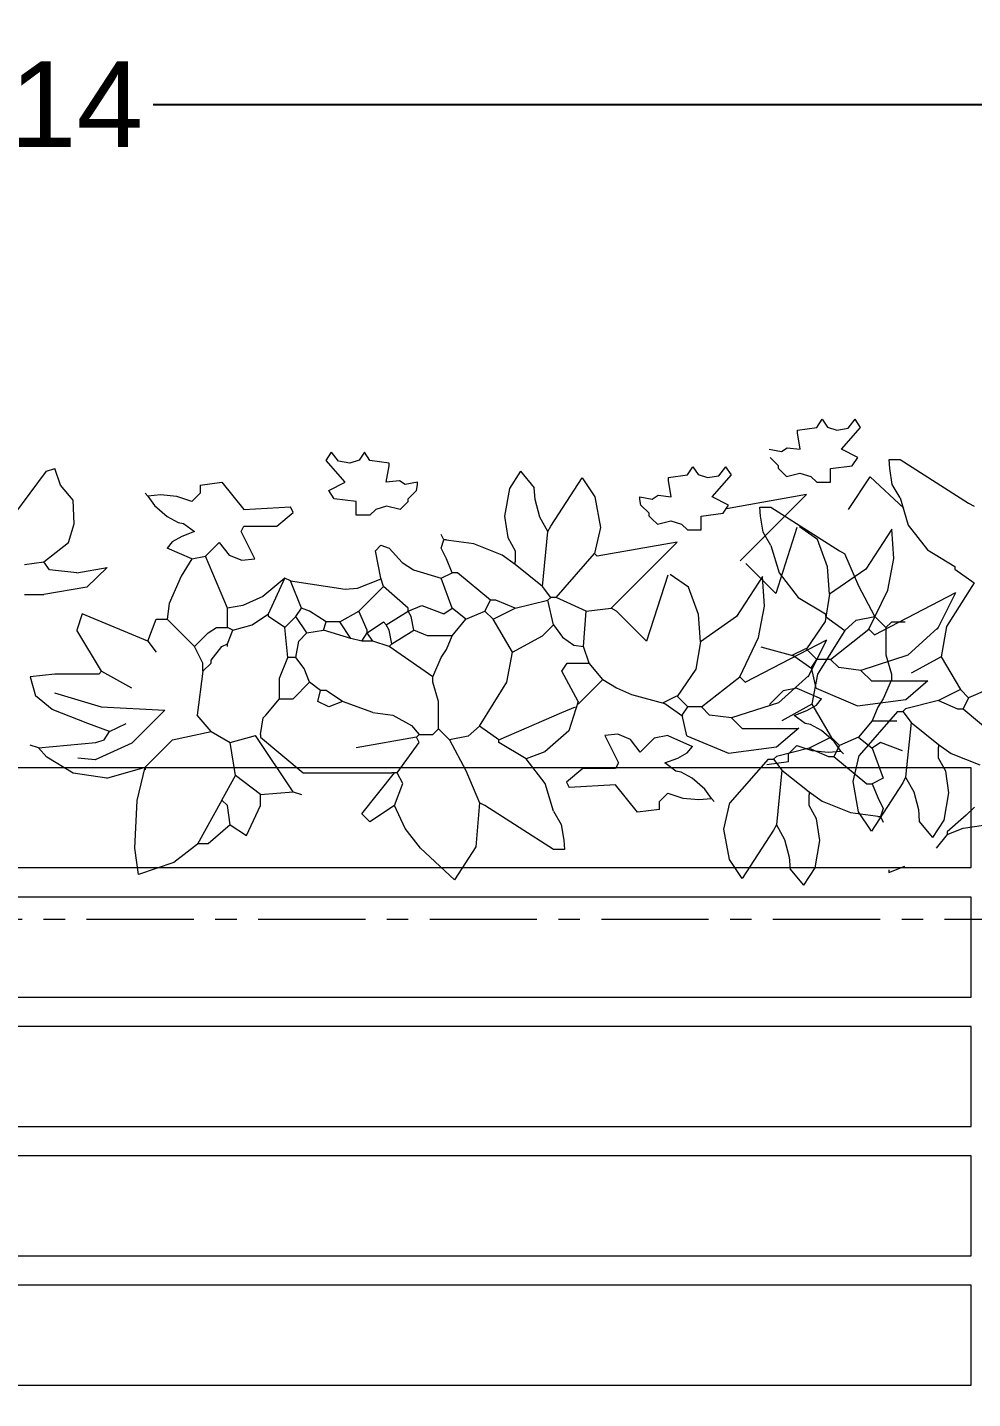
# Model space of a CAD drawing. Header units: centimetres. Extents: x 5667 to 17750, y 274 to 6203.
# Drawn here: x 8249.5 to 8359.7, y 1397.8 to 1557.6 of the extents above; entities that cross this region are included whole.
import ezdxf

# ---------------------------------------------------------------- set-up
doc = ezdxf.new("R2010")
doc.units = ezdxf.units.CM
doc.header["$MEASUREMENT"] = 0
doc.linetypes.add('CENTERX2', pattern=[4, 2.5, -0.5, 0.5, -0.5])
doc.layers.get('0').update_dxf_attribs({"lineweight": 18})
for name, color, linetype, lineweight in [('A-FURN', 8, 'Continuous', 9), ('G-ANNO-DIM', 3, 'Continuous', 9), ('G-HEDGE', 104, 'Continuous', 9)]:
    doc.layers.add(name, color=color, linetype=linetype, lineweight=lineweight)
doc.styles.add('ARIAL', font='arial.ttf')
doc.dimstyles.new('TICK_36', dxfattribs={"dimtxt": 10, "dimasz": 3.6, "dimexe": 1.8, "dimexo": 1.2, "dimgap": 1.8, "dimtad": 0, "dimdec": 0, "dimzin": 0, "dimdsep": 46, "dimtxsty": 'ARIAL', "dimblk": 'OBLIQUE', "dimcen": 1.8, "dimdle": 1.8, "dimclrd": 256, "dimclrt": 256, "dimadec": 0, "dimazin": 0, "dimtfac": 1, "dimtdec": 0, "dimtmove": 1, "dimatfit": 3, "dimldrblk": 'OPEN90', "dimfxl": 1, "dimtolj": 1, "dimtzin": 0, "dimarcsym": 0})

# ---------------------------------------------------------------- blocks, each defined once
blk = doc.blocks.new('division')
at = {"linetype": 'CENTERX2', "ltscale": 5}
blk.add_line((0, 1474.86), (0, 19.33), dxfattribs=at)
at = {"linetype": 'CENTERX2', "ltscale": 5, "style": 'ARIAL'}
for p in [(-7.42, 1487.59), (-7.06, -6.48)]:
    blk.add_attdef('A', p, '', height=16, dxfattribs=at)
blk = doc.blocks.new('_Oblique')
at = {"color": 0, "linetype": 'ByBlock', "lineweight": -2}
blk.add_line((-0.5, -0.5), (0.5, 0.5), dxfattribs=at)
blk = doc.blocks.new('*D21')
at = {"layer": 'Defpoints', "color": 0, "ltscale": 5, "transparency": 16777216}
for p in [(8408.54, 1633.45), (7493.38, 1460.73), (8408.54, 1203.35)]:
    blk.add_point(p, dxfattribs=at)
at = {"layer": 'G-ANNO-DIM', "color": 0, "lineweight": -2, "ltscale": 5, "transparency": 16777216}
for p, q in [((7493.38, 1461.93), (7493.38, 1635.25)), ((8408.54, 1204.55), (8408.54, 1635.25))]:
    blk.add_line(p, q, dxfattribs=at)
at = {"layer": 'G-ANNO-DIM', "lineweight": -2, "ltscale": 5, "transparency": 16777216}
for p, q in [((7491.58, 1633.45), (7938.08, 1633.45)), ((8410.34, 1633.45), (7963.85, 1633.45))]:
    blk.add_line(p, q, dxfattribs=at)
at = {"layer": 'G-ANNO-DIM', "lineweight": -2, "ltscale": 5, "transparency": 16777216, "xscale": 3.6, "yscale": 3.6, "zscale": 3.6, "rotation": 180}
blk.add_blockref('_Oblique', (7493.38, 1633.45), dxfattribs=at)
at = {"layer": 'G-ANNO-DIM', "lineweight": -2, "ltscale": 5, "transparency": 16777216, "xscale": 3.6, "yscale": 3.6, "zscale": 3.6}
blk.add_blockref('_Oblique', (8408.54, 1633.45), dxfattribs=at)
at = {"layer": 'G-ANNO-DIM', "ltscale": 5, "transparency": 16777216, "insert": (7950.96, 1633.45), "char_height": 10, "attachment_point": 5, "style": 'ARIAL'}
blk.add_mtext('\\A1;915', dxfattribs=at)
blk = doc.blocks.new('_Open90')
at = {"color": 0, "linetype": 'ByBlock', "lineweight": -2}
for p, q in [((-0.5, 0.5), (0, 0)), ((0, 0), (-1, 0)), ((0, 0), (-0.5, -0.5))]:
    blk.add_line(p, q, dxfattribs=at)
blk = doc.blocks.new('*D118')
at = {"layer": 'Defpoints', "color": 0, "transparency": 16777216}
for p in [(8408.54, 1548.59), (8094.14, 1203.35), (8408.54, 1203.35)]:
    blk.add_point(p, dxfattribs=at)
at = {"layer": 'G-ANNO-DIM', "color": 0, "lineweight": -2, "transparency": 16777216}
for p, q in [((8094.14, 1204.55), (8094.14, 1550.39)), ((8408.54, 1204.55), (8408.54, 1550.39))]:
    blk.add_line(p, q, dxfattribs=at)
at = {"layer": 'G-ANNO-DIM', "lineweight": -2, "transparency": 16777216}
for p, q in [((8092.34, 1548.59), (8238.52, 1548.59)), ((8410.34, 1548.59), (8264.16, 1548.59))]:
    blk.add_line(p, q, dxfattribs=at)
at = {"layer": 'G-ANNO-DIM', "lineweight": -2, "transparency": 16777216, "xscale": 3.6, "yscale": 3.6, "zscale": 3.6, "rotation": 180}
blk.add_blockref('_Oblique', (8094.14, 1548.59), dxfattribs=at)
at = {"layer": 'G-ANNO-DIM', "lineweight": -2, "transparency": 16777216, "xscale": 3.6, "yscale": 3.6, "zscale": 3.6}
blk.add_blockref('_Oblique', (8408.54, 1548.59), dxfattribs=at)
at = {"layer": 'G-ANNO-DIM', "transparency": 16777216, "insert": (8251.34, 1548.59), "char_height": 10, "attachment_point": 5, "style": 'ARIAL'}
blk.add_mtext('\\A1;314', dxfattribs=at)

msp = doc.modelspace()

# ---------------------------------------------------------------- linework, layer by layer
at = {"layer": 'A-FURN'}
for p, q in [((8359.48, 1471.32), (8094.57, 1471.32)), ((8359.48, 1459.67), (8359.48, 1471.32)), ((8094.57, 1459.67), (8359.48, 1459.67)), ((8359.48, 1456.24), (8094.57, 1456.24)), ((8359.48, 1444.59), (8359.48, 1456.24)), ((8094.57, 1444.59), (8359.48, 1444.59)), ((8359.48, 1441.16), (8094.57, 1441.16)), ((8359.48, 1429.51), (8359.48, 1441.16)), ((8094.57, 1429.51), (8359.48, 1429.51)), ((8359.48, 1426.09), (8094.57, 1426.09)), ((8359.48, 1414.43), (8359.48, 1426.09)), ((8094.57, 1414.43), (8359.48, 1414.43)), ((8359.48, 1411.01), (8094.57, 1411.01)), ((8359.48, 1399.36), (8359.48, 1411.01)), ((8094.57, 1399.36), (8359.48, 1399.36))]:
    msp.add_line(p, q, dxfattribs=at)
at = {"layer": 'G-HEDGE'}
for p, q in [((8339.26, 1510.67), (8341.49, 1510.99)), ((8339.26, 1510.35), (8339.26, 1510.67)), ((8341.49, 1510.99), (8342.13, 1511.95)), ((8342.13, 1511.95), (8342.75, 1511.02)), ((8342.75, 1511.02), (8343.84, 1510.68)), ((8343.84, 1510.68), (8345.15, 1510.91)), ((8344.36, 1508.44), (8346.6, 1510.99)), ((8345.15, 1510.91), (8345.96, 1511.95)), ((8346.6, 1510.99), (8345.96, 1511.95)), ((8339.57, 1508.44), (8339.26, 1510.35)), ((8284.31, 1507.14), (8284.95, 1508.1)), ((8285.76, 1507.06), (8284.95, 1508.1)), ((8288.78, 1508.1), (8288.16, 1507.17)), ((8289.42, 1507.14), (8288.78, 1508.1)), ((8335.93, 1508.46), (8337.37, 1508.18)), ((8337.02, 1506.52), (8336.06, 1507.48)), ((8337.37, 1508.18), (8338.06, 1508.62)), ((8338.06, 1508.62), (8339.57, 1508.44)), ((8346.28, 1507.48), (8344.36, 1508.44)), ((8345.64, 1506.52), (8346.28, 1507.48)), ((8349.93, 1507.25), (8351.21, 1507.25)), ((8350, 1506.18), (8349.93, 1507.25)), ((8351.21, 1507.25), (8359.19, 1502.14)), ((8247.91, 1500.76), (8251.74, 1505.87)), ((8251.74, 1505.87), (8252.7, 1506.19)), ((8253.34, 1504.27), (8252.7, 1506.19)), ((8286.54, 1504.59), (8284.31, 1507.14)), ((8287.07, 1506.83), (8285.76, 1507.06)), ((8288.16, 1507.17), (8287.07, 1506.83)), ((8291.65, 1506.83), (8289.42, 1507.14)), ((8291.33, 1504.59), (8291.65, 1506.51)), ((8291.65, 1506.51), (8291.65, 1506.83)), ((8306.98, 1505.87), (8305.67, 1503.86)), ((8306.98, 1505.87), (8308.58, 1503.95)), ((8326.43, 1505.45), (8327.07, 1506.41)), ((8327.07, 1506.41), (8327.69, 1505.48)), ((8330.09, 1505.36), (8330.9, 1506.41)), ((8331.54, 1505.45), (8330.9, 1506.41)), ((8337.02, 1506.2), (8337.02, 1506.52)), ((8337.34, 1505.89), (8337.02, 1506.2)), ((8337.34, 1505.89), (8337.98, 1505.25)), ((8337.98, 1505.25), (8339.53, 1505.65)), ((8339.53, 1505.65), (8340.79, 1505.25)), ((8343.09, 1506.2), (8345.64, 1506.52)), ((8343.09, 1504.61), (8343.09, 1506.2)), ((8350.3, 1504.34), (8350, 1506.18)), ((8254.83, 1502.5), (8253.34, 1504.27)), ((8269.62, 1504.27), (8272.18, 1504.59)), ((8269.62, 1504.27), (8269.62, 1503.31)), ((8272.18, 1504.59), (8274.73, 1501.4)), ((8284.63, 1503.63), (8286.54, 1504.59)), ((8292.85, 1504.77), (8291.33, 1504.59)), ((8293.54, 1504.33), (8292.85, 1504.77)), ((8294.98, 1504.61), (8293.54, 1504.33)), ((8294.85, 1503.63), (8294.98, 1504.29)), ((8294.98, 1504.29), (8294.98, 1504.61)), ((8310.49, 1499.48), (8314.14, 1505.12)), ((8314.14, 1505.12), (8315.65, 1502.89)), ((8324.2, 1505.13), (8326.43, 1505.45)), ((8324.2, 1504.81), (8324.2, 1505.13)), ((8324.52, 1502.9), (8324.2, 1504.81)), ((8327.69, 1505.48), (8328.78, 1505.14)), ((8328.78, 1505.14), (8330.09, 1505.36)), ((8329.31, 1502.9), (8331.54, 1505.45)), ((8340.79, 1505.25), (8341.49, 1504.61)), ((8341.49, 1504.61), (8343.09, 1504.61)), ((8345.21, 1501.4), (8347.7, 1505.24)), ((8347.7, 1505.24), (8351.66, 1501.56)), ((8351.21, 1502.78), (8350.3, 1504.34)), ((8254.97, 1499.74), (8254.83, 1502.5)), ((8263.55, 1502.99), (8263.23, 1503.31)), ((8265.03, 1503.12), (8263.55, 1502.99)), ((8263.55, 1502.99), (8264.33, 1501.89)), ((8266.91, 1502.93), (8265.03, 1503.12)), ((8268.66, 1502.36), (8266.91, 1502.93)), ((8269.62, 1503.31), (8268.66, 1502.36)), ((8285.27, 1502.67), (8284.63, 1503.63)), ((8287.82, 1502.36), (8285.27, 1502.67)), ((8293.89, 1502.67), (8294.85, 1503.63)), ((8293.89, 1502.36), (8293.89, 1502.67)), ((8305.67, 1503.86), (8305.12, 1500.66)), ((8308.67, 1502.6), (8308.58, 1503.95)), ((8309.21, 1500.54), (8308.67, 1502.6)), ((8315.65, 1502.89), (8316.3, 1499.34)), ((8320.87, 1502.59), (8320.87, 1502.91)), ((8320.87, 1502.91), (8322.31, 1502.63)), ((8321, 1501.94), (8320.87, 1502.59)), ((8322.31, 1502.63), (8323, 1503.08)), ((8323, 1503.08), (8324.52, 1502.9)), ((8331.22, 1501.94), (8329.31, 1502.9)), ((8340.29, 1503.15), (8330.98, 1501.51)), ((8332.58, 1495.45), (8340.29, 1503.15)), ((8351.21, 1502.78), (8352.16, 1499.58)), ((8264.33, 1501.89), (8265.8, 1500.6)), ((8274.73, 1501.4), (8280.16, 1501.72)), ((8278.56, 1499.48), (8280.48, 1501.08)), ((8280.48, 1501.08), (8280.16, 1501.72)), ((8287.82, 1500.76), (8287.82, 1502.36)), ((8290.12, 1501.4), (8289.42, 1500.76)), ((8291.37, 1501.8), (8290.12, 1501.4)), ((8292.93, 1501.4), (8291.37, 1501.8)), ((8293.57, 1502.04), (8292.93, 1501.4)), ((8293.57, 1502.04), (8293.89, 1502.36)), ((8321.96, 1500.98), (8321, 1501.94)), ((8321.96, 1500.66), (8321.96, 1500.98)), ((8328.03, 1500.66), (8330.58, 1500.98)), ((8330.58, 1500.98), (8331.22, 1501.94)), ((8334.87, 1501.7), (8336.15, 1501.7)), ((8334.95, 1500.64), (8334.87, 1501.7)), ((8336.15, 1501.7), (8344.13, 1496.59)), ((8359.19, 1502.14), (8359.83, 1501.82)), ((8254.29, 1497.57), (8254.97, 1499.74)), ((8265.8, 1500.6), (8267.09, 1499.92)), ((8267.09, 1499.92), (8267.7, 1499.8)), ((8267.7, 1499.8), (8268.98, 1498.84)), ((8274.41, 1498.84), (8274.73, 1499.48)), ((8274.73, 1499.48), (8278.56, 1499.48)), ((8289.42, 1500.76), (8287.82, 1500.76)), ((8305.12, 1500.66), (8305.5, 1498.14)), ((8310.17, 1498.84), (8309.21, 1500.54)), ((8310.17, 1498.84), (8310.49, 1499.48)), ((8316.3, 1499.34), (8315.6, 1496.29)), ((8322.28, 1500.34), (8321.96, 1500.66)), ((8322.28, 1500.34), (8322.92, 1499.7)), ((8322.92, 1499.7), (8324.48, 1500.11)), ((8324.48, 1500.11), (8325.73, 1499.71)), ((8325.73, 1499.71), (8326.43, 1499.06)), ((8328.03, 1499.06), (8328.03, 1500.66)), ((8335.24, 1498.79), (8334.95, 1500.64)), ((8339.18, 1499.31), (8336.73, 1491.61)), ((8341.58, 1497.91), (8339.48, 1499.38)), ((8352.16, 1499.58), (8354.4, 1496.71)), ((8266.38, 1497.65), (8265.79, 1496.93)), ((8267.5, 1498.26), (8266.38, 1497.65)), ((8268.98, 1498.84), (8267.5, 1498.26)), ((8276.01, 1495.65), (8274.41, 1498.84)), ((8298.04, 1497.88), (8297.72, 1498.52)), ((8297.72, 1496.93), (8298.04, 1497.88)), ((8298.36, 1497.88), (8298.04, 1497.88)), ((8301.52, 1497.4), (8298.04, 1497.88)), ((8305.5, 1498.14), (8306.34, 1496.61)), ((8309.54, 1492.46), (8310.17, 1498.84)), ((8326.43, 1499.06), (8328.03, 1499.06)), ((8336.15, 1497.23), (8335.24, 1498.79)), ((8342.75, 1494.73), (8341.58, 1497.91)), ((8350.24, 1499.14), (8347.2, 1494.48)), ((8350.48, 1495.71), (8350.24, 1499.14)), ((8251.42, 1495.33), (8254.29, 1497.57)), ((8268.66, 1495.65), (8265.79, 1496.93)), ((8270.26, 1495.97), (8271.86, 1497.57)), ((8271.86, 1497.57), (8273.01, 1496.11)), ((8273.01, 1496.11), (8274.48, 1495.5)), ((8290.06, 1496.61), (8290.7, 1497.25)), ((8290.7, 1493.41), (8290.06, 1496.61)), ((8290.7, 1497.25), (8291.65, 1496.93)), ((8291.65, 1496.93), (8293.17, 1495.23)), ((8298.36, 1495.65), (8297.72, 1496.93)), ((8304.85, 1496.09), (8301.52, 1497.4)), ((8306.34, 1495.01), (8304.85, 1496.09)), ((8306.34, 1496.61), (8306.34, 1495.33)), ((8311.13, 1491.18), (8315.6, 1496.29)), ((8315.92, 1495.97), (8315.6, 1496.29)), ((8325.23, 1497.61), (8315.92, 1495.97)), ((8317.52, 1489.9), (8325.23, 1497.61)), ((8336.15, 1497.23), (8337.11, 1494.04)), ((8344.13, 1496.59), (8344.77, 1496.27)), ((8346.38, 1492.49), (8344.77, 1496.27)), ((8354.4, 1496.71), (8357.59, 1494.79)), ((8249.18, 1495.01), (8251.42, 1495.33)), ((8252.06, 1494.37), (8251.42, 1495.33)), ((8255.25, 1494.05), (8258.79, 1494.67)), ((8258.79, 1494.67), (8256.44, 1492.36)), ((8268.66, 1495.65), (8267.44, 1493.65)), ((8268.66, 1495.65), (8270.26, 1495.97)), ((8272.81, 1489.9), (8270.26, 1495.97)), ((8274.48, 1495.5), (8276.01, 1495.65)), ((8293.17, 1495.23), (8294.48, 1494.37)), ((8299, 1494.05), (8298.36, 1495.65)), ((8306.34, 1495.01), (8306.34, 1495.33)), ((8309.54, 1492.46), (8306.34, 1495.01)), ((8336.73, 1491.61), (8333.22, 1495.13)), ((8342.99, 1491.54), (8342.75, 1494.73)), ((8347.2, 1494.48), (8342.99, 1491.54)), ((8349.77, 1492.03), (8350.48, 1495.71)), ((8357.59, 1494.79), (8357.59, 1494.47)), ((8357.59, 1494.47), (8359.83, 1492.88)), ((8255.25, 1494.05), (8252.06, 1494.37)), ((8267.44, 1493.65), (8266.03, 1490.46)), ((8279.52, 1493.41), (8276.94, 1491.26)), ((8277.6, 1489.26), (8279.52, 1493.41)), ((8280.16, 1493.09), (8279.52, 1493.41)), ((8280.16, 1493.09), (8286.54, 1492.14)), ((8281.44, 1489.9), (8280.16, 1493.09)), ((8287.99, 1492.26), (8290.72, 1493.34)), ((8291.02, 1492.46), (8290.7, 1493.41)), ((8294.48, 1494.37), (8297.72, 1493.41)), ((8297.72, 1493.41), (8299, 1494.05)), ((8299, 1489.9), (8297.72, 1493.41)), ((8299.64, 1494.05), (8299, 1494.05)), ((8303.47, 1490.86), (8299.64, 1494.05)), ((8324.12, 1493.77), (8321.67, 1486.07)), ((8326.53, 1492.37), (8324.42, 1493.84)), ((8335.18, 1493.59), (8332.14, 1488.94)), ((8335.42, 1490.16), (8335.18, 1493.59)), ((8337.11, 1494.04), (8339.34, 1491.16)), ((8359.83, 1492.88), (8356.63, 1487.77)), ((8249.18, 1491.5), (8251.42, 1491.5)), ((8256.44, 1492.36), (8251.42, 1491.5)), ((8276.94, 1491.26), (8274.59, 1490.21)), ((8286.54, 1492.14), (8287.99, 1492.26)), ((8288.14, 1489.58), (8291.02, 1492.46)), ((8293.89, 1489.9), (8291.02, 1492.46)), ((8310.49, 1491.18), (8309.54, 1492.46)), ((8327.7, 1489.18), (8326.53, 1492.37)), ((8342.99, 1491.54), (8342.46, 1488.35)), ((8348.28, 1488.93), (8346.38, 1492.49)), ((8347.58, 1487.46), (8349.77, 1492.03)), ((8348.22, 1486.82), (8357.72, 1491.76)), ((8355.57, 1487.46), (8357.72, 1491.76)), ((8266.03, 1490.46), (8265.79, 1488.62)), ((8274.59, 1490.21), (8272.81, 1489.9)), ((8272.81, 1487.67), (8272.81, 1489.9)), ((8280.8, 1488.94), (8281.44, 1489.9)), ((8282.39, 1489.58), (8281.44, 1489.9)), ((8293.89, 1489.58), (8295.48, 1490.22)), ((8293.89, 1489.58), (8293.89, 1489.9)), ((8295.48, 1490.22), (8298.04, 1489.26)), ((8298.04, 1489.26), (8299, 1489.9)), ((8300.59, 1488.62), (8299, 1489.9)), ((8302.83, 1489.58), (8303.47, 1490.86)), ((8304.11, 1490.86), (8303.47, 1490.86)), ((8303.79, 1488.62), (8306.34, 1489.9)), ((8306.34, 1489.9), (8304.11, 1490.86)), ((8306.34, 1489.9), (8310.17, 1490.86)), ((8310.17, 1490.86), (8310.49, 1491.18)), ((8310.81, 1487.99), (8310.17, 1490.86)), ((8311.13, 1491.18), (8310.49, 1491.18)), ((8314.64, 1489.58), (8311.13, 1491.18)), ((8314.64, 1489.58), (8317.52, 1489.9)), ((8318.16, 1489.58), (8317.52, 1489.9)), ((8334.71, 1486.49), (8335.42, 1490.16)), ((8339.34, 1491.16), (8342.53, 1489.25)), ((8255.89, 1489.26), (8255.25, 1487.35)), ((8263.55, 1486.07), (8255.89, 1489.26)), ((8263.55, 1486.07), (8264.51, 1488.62)), ((8264.51, 1488.62), (8265.79, 1488.62)), ((8268.98, 1485.43), (8265.79, 1488.62)), ((8275.69, 1487.99), (8277.6, 1489.26)), ((8277.6, 1488.94), (8277.6, 1489.26)), ((8279.52, 1487.67), (8277.6, 1488.94)), ((8279.52, 1487.67), (8280.8, 1488.94)), ((8282.07, 1487.03), (8280.8, 1488.94)), ((8284.31, 1488.31), (8282.39, 1489.58)), ((8283.99, 1487.35), (8284.31, 1488.31)), ((8285.91, 1488.31), (8284.31, 1488.31)), ((8285.91, 1488.31), (8288.14, 1489.58)), ((8287.18, 1486.39), (8285.91, 1488.31)), ((8289.1, 1487.35), (8288.14, 1489.58)), ((8289.1, 1487.03), (8291.02, 1488.31)), ((8291.02, 1488.31), (8291.33, 1487.99)), ((8291.33, 1487.99), (8293.89, 1489.58)), ((8294.21, 1488.94), (8293.89, 1489.58)), ((8294.53, 1487.35), (8294.21, 1488.94)), ((8299, 1486.71), (8300.59, 1488.62)), ((8300.59, 1488.62), (8302.83, 1489.58)), ((8303.79, 1488.62), (8302.83, 1489.58)), ((8306.02, 1484.79), (8303.79, 1488.62)), ((8314.32, 1485.43), (8314.64, 1489.58)), ((8321.67, 1486.07), (8318.16, 1489.58)), ((8327.93, 1486), (8327.7, 1489.18)), ((8332.14, 1488.94), (8327.93, 1486)), ((8342.46, 1488.35), (8340.29, 1485.16)), ((8342.53, 1489.25), (8342.53, 1488.93)), ((8342.53, 1488.93), (8344.77, 1487.33)), ((8344.77, 1487.33), (8346.09, 1488.5)), ((8346.09, 1488.5), (8348.28, 1488.93)), ((8348.28, 1488.93), (8349.56, 1487.65)), ((8350.2, 1488.29), (8349.56, 1487.65)), ((8351.79, 1488.29), (8350.2, 1488.29)), ((8258.13, 1482.56), (8255.25, 1487.35)), ((8268.98, 1485.43), (8270.58, 1487.03)), ((8270.58, 1487.03), (8271.54, 1487.67)), ((8271.54, 1487.67), (8272.81, 1487.67)), ((8273.45, 1487.35), (8272.81, 1487.67)), ((8272.81, 1485.75), (8273.45, 1487.35)), ((8273.45, 1487.35), (8275.69, 1487.99)), ((8279.84, 1484.15), (8279.52, 1487.67)), ((8281.12, 1486.07), (8282.07, 1487.03)), ((8282.07, 1487.03), (8283.99, 1487.35)), ((8287.18, 1486.39), (8283.99, 1487.35)), ((8288.46, 1486.07), (8289.1, 1487.03)), ((8289.1, 1487.03), (8289.1, 1487.35)), ((8289.74, 1486.07), (8289.1, 1487.03)), ((8291.65, 1487.35), (8291.33, 1487.99)), ((8291.97, 1485.75), (8291.65, 1487.35)), ((8291.97, 1485.75), (8294.53, 1487.35)), ((8296.12, 1486.71), (8294.53, 1487.35)), ((8299, 1486.71), (8296.12, 1486.71)), ((8298.36, 1485.11), (8299, 1486.71)), ((8306.02, 1484.79), (8309.54, 1486.71)), ((8309.54, 1486.71), (8310.81, 1487.99)), ((8310.81, 1487.99), (8311.87, 1486.53)), ((8311.87, 1486.53), (8313.19, 1485.6)), ((8332.53, 1481.92), (8334.71, 1486.49)), ((8344.77, 1487.33), (8341.58, 1482.22)), ((8343.11, 1483.95), (8347.58, 1487.46)), ((8347.58, 1487.46), (8348.22, 1486.82)), ((8349.56, 1487.65), (8349.56, 1484.46)), ((8355.62, 1487.62), (8352.11, 1484.43)), ((8356.63, 1487.77), (8356, 1484.26)), ((8263.55, 1486.07), (8264.51, 1484.79)), ((8269.94, 1483.52), (8268.98, 1485.43)), ((8270.9, 1483.84), (8272.18, 1485.43)), ((8272.18, 1485.43), (8272.81, 1485.75)), ((8272.81, 1485.43), (8272.81, 1485.75)), ((8280.8, 1484.15), (8281.12, 1486.07)), ((8288.46, 1486.07), (8287.18, 1486.39)), ((8289.74, 1486.07), (8288.46, 1486.07)), ((8291.65, 1485.43), (8289.74, 1486.07)), ((8291.65, 1485.43), (8291.97, 1485.75)), ((8296.76, 1481.92), (8291.65, 1485.43)), ((8297.72, 1484.15), (8298.36, 1485.11)), ((8313.19, 1485.6), (8314.32, 1485.43)), ((8314.96, 1483.52), (8314.32, 1485.43)), ((8327.93, 1486), (8327.41, 1482.81)), ((8333.16, 1481.28), (8342.66, 1486.22)), ((8334.96, 1485.4), (8338.83, 1484.36)), ((8338.62, 1484.42), (8340.24, 1485.23)), ((8340.24, 1485.23), (8341.52, 1483.95)), ((8340.51, 1481.92), (8342.66, 1486.22)), ((8269.94, 1482.56), (8270.9, 1483.52)), ((8269.94, 1482.56), (8269.94, 1483.52)), ((8270.9, 1483.52), (8270.9, 1483.84)), ((8278.88, 1481.76), (8279.84, 1484.15)), ((8280.8, 1484.15), (8279.84, 1484.15)), ((8281.75, 1482.88), (8280.8, 1484.15)), ((8296.76, 1481.92), (8297.72, 1484.15)), ((8305.38, 1481.28), (8306.02, 1484.79)), ((8311.77, 1482.56), (8312.41, 1483.52)), ((8312.41, 1483.52), (8314.96, 1483.52)), ((8316.56, 1481.6), (8314.96, 1483.52)), ((8338.83, 1484.36), (8340.94, 1482.88)), ((8340.88, 1482.99), (8341.52, 1483.95)), ((8343.11, 1483.95), (8341.52, 1483.95)), ((8344.07, 1482.99), (8343.11, 1483.95)), ((8352.11, 1484.43), (8346.63, 1482.67)), ((8349.56, 1484.46), (8350.2, 1482.22)), ((8356, 1484.26), (8352.48, 1482.34)), ((8356, 1484.26), (8358.23, 1480.42)), ((8252.7, 1482.24), (8249.82, 1481.92)), ((8249.82, 1481.92), (8250.46, 1479.68)), ((8257.81, 1482.24), (8252.7, 1482.24)), ((8258.13, 1482.56), (8257.81, 1482.24)), ((8258.13, 1482.56), (8261.64, 1480.64)), ((8269.94, 1482.56), (8269.3, 1477.45)), ((8278.88, 1479.36), (8278.88, 1481.76)), ((8282.39, 1481.28), (8281.75, 1482.88)), ((8296.76, 1481.28), (8296.76, 1481.92)), ((8313.69, 1479.05), (8311.77, 1482.56)), ((8327.41, 1482.81), (8325.24, 1479.61)), ((8328.05, 1478.41), (8332.53, 1481.92)), ((8332.53, 1481.92), (8333.16, 1481.28)), ((8340.56, 1482.07), (8337.05, 1478.89)), ((8341.42, 1480.58), (8340.88, 1482.99)), ((8341.58, 1482.22), (8340.94, 1478.71)), ((8346.63, 1482.67), (8344.07, 1482.99)), ((8347.9, 1481.4), (8346.63, 1482.67)), ((8350.2, 1482.22), (8350.2, 1481.58)), ((8280.48, 1479.36), (8282.39, 1481.28)), ((8283.67, 1480.32), (8282.39, 1481.28)), ((8283.35, 1479.05), (8283.67, 1480.32)), ((8284.31, 1480.32), (8283.67, 1480.32)), ((8286.23, 1479.05), (8284.31, 1480.32)), ((8297.4, 1479.05), (8296.76, 1481.28)), ((8302.19, 1476.17), (8305.38, 1481.28)), ((8313.69, 1478.73), (8316.56, 1481.6)), ((8316.56, 1481.6), (8318.16, 1480.64)), ((8318.16, 1480.64), (8319.9, 1479.86)), ((8337.58, 1480.29), (8335.99, 1478.69)), ((8339.18, 1480.61), (8337.58, 1480.29)), ((8339.18, 1480.61), (8342.06, 1479.33)), ((8341.42, 1480.58), (8346.26, 1478.55)), ((8354.35, 1481.4), (8347.9, 1481.4)), ((8350.2, 1481.58), (8349.24, 1479.35)), ((8351.88, 1479.28), (8354.45, 1481.49)), ((8358.23, 1480.42), (8355.68, 1479.15)), ((8358.23, 1480.42), (8359.19, 1479.47)), ((8361.42, 1480.42), (8359.19, 1479.47)), ((8252.38, 1478.09), (8250.46, 1479.68)), ((8252.64, 1480.05), (8258.1, 1478.42)), ((8277.28, 1477.45), (8278.88, 1479.36)), ((8278.88, 1479.36), (8280.48, 1479.36)), ((8284.63, 1478.41), (8283.35, 1479.05)), ((8286.23, 1479.05), (8284.63, 1478.41)), ((8289.74, 1477.77), (8286.23, 1479.05)), ((8297.4, 1475.85), (8297.4, 1479.05)), ((8313.69, 1479.05), (8312.6, 1475.62)), ((8313.69, 1478.73), (8313.69, 1479.05)), ((8319.9, 1479.86), (8323.77, 1478.81)), ((8323.56, 1478.87), (8325.18, 1479.68)), ((8323.77, 1478.81), (8325.88, 1477.34)), ((8325.18, 1479.68), (8326.46, 1478.41)), ((8337.05, 1478.89), (8331.57, 1477.13)), ((8340.94, 1478.71), (8337.42, 1476.8)), ((8340.35, 1478), (8341.46, 1478.61)), ((8340.94, 1478.71), (8343.17, 1474.88)), ((8341.46, 1478.61), (8342.06, 1479.33)), ((8346.26, 1478.55), (8351.88, 1479.28)), ((8349.24, 1479.35), (8348.6, 1478.39)), ((8355.68, 1479.15), (8351.84, 1478.19)), ((8355.68, 1479.15), (8357.91, 1478.19)), ((8359.19, 1479.47), (8358.55, 1478.19)), ((8256.53, 1476.49), (8252.38, 1478.09)), ((8258.1, 1478.42), (8265.51, 1478.01)), ((8265.51, 1478.01), (8261.67, 1474.2)), ((8270.9, 1475.53), (8269.3, 1477.45)), ((8276.65, 1475.21), (8276.97, 1477.13)), ((8276.97, 1477.13), (8277.28, 1477.45)), ((8289.74, 1477.77), (8292.07, 1477.46)), ((8292.07, 1477.46), (8294.27, 1476.23)), ((8304.43, 1474.57), (8311.77, 1477.77)), ((8311.77, 1477.77), (8313.37, 1478.41)), ((8325.82, 1477.45), (8326.46, 1478.41)), ((8326.36, 1475.04), (8325.82, 1477.45)), ((8328.05, 1478.41), (8326.46, 1478.41)), ((8329.01, 1477.45), (8328.05, 1478.41)), ((8331.57, 1477.13), (8329.01, 1477.45)), ((8332.84, 1475.85), (8331.57, 1477.13)), ((8338.86, 1477.42), (8340.35, 1478)), ((8340.14, 1476.46), (8338.86, 1477.42)), ((8350.89, 1477.87), (8346.42, 1472.76)), ((8348.6, 1478.39), (8347.96, 1476.8)), ((8350.89, 1477.87), (8351.53, 1477.87)), ((8351.84, 1478.19), (8351.53, 1477.87)), ((8351.53, 1477.87), (8352.48, 1476.59)), ((8357.91, 1478.19), (8358.55, 1478.19)), ((8358.55, 1478.19), (8362.38, 1475)), ((8259.08, 1475.53), (8256.53, 1476.49)), ((8258.45, 1474.57), (8259.08, 1475.53)), ((8259.08, 1475.53), (8261, 1476.49)), ((8266.43, 1474.57), (8270.9, 1475.53)), ((8270.9, 1475.53), (8273.13, 1474.26)), ((8294.27, 1476.23), (8295.17, 1475.21)), ((8296.76, 1475.21), (8297.4, 1475.85)), ((8298.68, 1474.57), (8297.4, 1475.85)), ((8302.19, 1476.17), (8300.87, 1475)), ((8304.43, 1474.57), (8302.19, 1476.17)), ((8312.6, 1475.62), (8309.81, 1473.16)), ((8339.29, 1475.85), (8332.84, 1475.85)), ((8336.82, 1473.74), (8339.39, 1475.95)), ((8340.76, 1476.34), (8340.14, 1476.46)), ((8342.05, 1475.66), (8340.76, 1476.34)), ((8343.51, 1474.37), (8342.05, 1475.66)), ((8347.96, 1476.8), (8346.36, 1474.88)), ((8347.96, 1476.8), (8350.84, 1476.8)), ((8352.48, 1476.59), (8351.84, 1470.21)), ((8352.48, 1476.59), (8355.68, 1474.04)), ((8250.78, 1473.62), (8249.82, 1473.94)), ((8250.78, 1473.62), (8257.49, 1474.26)), ((8261.67, 1474.2), (8257.39, 1472.22)), ((8257.49, 1474.26), (8258.45, 1474.57)), ((8263.23, 1471.38), (8266.43, 1474.57)), ((8273.13, 1474.26), (8276.1, 1475.07)), ((8273.77, 1470.42), (8273.13, 1474.26)), ((8280.48, 1468.51), (8276.1, 1475.07)), ((8276.65, 1475.21), (8276.65, 1474.89)), ((8276.65, 1474.89), (8281.63, 1470.74)), ((8294.85, 1474.89), (8287.82, 1473.62)), ((8292.61, 1470.74), (8295.17, 1474.26)), ((8294.85, 1474.89), (8295.17, 1475.21)), ((8295.17, 1474.26), (8294.85, 1474.89)), ((8295.17, 1475.21), (8296.76, 1475.21)), ((8300.87, 1475), (8298.68, 1474.57)), ((8298.68, 1474.57), (8300.58, 1471.01)), ((8304.43, 1474.26), (8304.43, 1474.57)), ((8307.62, 1472.34), (8304.43, 1474.26)), ((8318.31, 1475.22), (8316.78, 1475.06)), ((8316.78, 1475.06), (8318.37, 1471.87)), ((8319.77, 1474.6), (8318.31, 1475.22)), ((8320.93, 1473.15), (8319.77, 1474.6)), ((8322.53, 1474.75), (8320.93, 1473.15)), ((8324.12, 1475.06), (8322.53, 1474.75)), ((8324.12, 1475.06), (8327, 1473.79)), ((8326.36, 1475.04), (8331.2, 1473.01)), ((8326.4, 1473.07), (8327, 1473.79)), ((8331.2, 1473.01), (8336.82, 1473.74)), ((8338.22, 1472.95), (8339.18, 1473.9)), ((8339.18, 1473.9), (8340.93, 1473.33)), ((8343.17, 1474.88), (8340.62, 1473.6)), ((8343.17, 1474.88), (8344.13, 1473.92)), ((8344.13, 1473.92), (8343.49, 1472.64)), ((8344.29, 1473.26), (8343.51, 1474.37)), ((8346.36, 1474.88), (8344.13, 1473.92)), ((8346.36, 1474.88), (8347.96, 1473.6)), ((8348.92, 1474.24), (8347.96, 1473.6)), ((8351.47, 1473.28), (8348.92, 1474.24)), ((8355.68, 1474.04), (8355.68, 1473.72)), ((8355.68, 1474.04), (8357.17, 1472.96)), ((8355.68, 1472.44), (8355.68, 1473.72)), ((8251.75, 1472.55), (8250.78, 1473.62)), ((8254.83, 1470.7), (8251.75, 1472.55)), ((8257.39, 1472.22), (8255.37, 1472.43)), ((8309.81, 1473.16), (8307.62, 1472.34)), ((8309.85, 1469.47), (8307.62, 1472.34)), ((8323.8, 1471.87), (8325.29, 1472.45)), ((8325.29, 1472.45), (8326.4, 1473.07)), ((8335.83, 1472.33), (8331.36, 1467.22)), ((8335.83, 1472.33), (8336.47, 1472.33)), ((8336.79, 1472.64), (8336.47, 1472.33)), ((8336.47, 1472.33), (8337.42, 1471.05)), ((8340.62, 1473.6), (8336.79, 1472.64)), ((8338.22, 1471.99), (8338.22, 1472.95)), ((8340.62, 1473.6), (8342.85, 1472.64)), ((8340.93, 1473.33), (8342.81, 1473.14)), ((8342.81, 1473.14), (8344.29, 1473.26)), ((8342.85, 1472.64), (8343.49, 1472.64)), ((8343.49, 1472.64), (8347.32, 1469.45)), ((8344.29, 1473.26), (8344.61, 1472.95)), ((8345.72, 1469.7), (8346.42, 1472.76)), ((8347.96, 1473.6), (8349.24, 1470.09)), ((8356.52, 1470.9), (8355.68, 1472.44)), ((8357.17, 1472.96), (8360.5, 1471.65)), ((8258.76, 1470.1), (8254.83, 1470.7)), ((8258.76, 1470.1), (8263.23, 1471.38)), ((8262.31, 1467.48), (8263.23, 1471.38)), ((8263.23, 1471.38), (8263.23, 1471.06)), ((8281.63, 1470.74), (8291.97, 1470.74)), ((8288.46, 1465.95), (8292.29, 1470.74)), ((8292.29, 1470.74), (8291.97, 1470.74)), ((8292.61, 1470.74), (8292.29, 1470.74)), ((8293.25, 1469.47), (8292.61, 1470.74)), ((8300.58, 1471.01), (8302.19, 1467.23)), ((8314.22, 1471.23), (8312.31, 1469.64)), ((8318.05, 1471.23), (8314.22, 1471.23)), ((8318.37, 1471.87), (8318.05, 1471.23)), ((8325.08, 1470.91), (8323.8, 1471.87)), ((8325.7, 1470.79), (8325.08, 1470.91)), ((8326.99, 1470.12), (8325.7, 1470.79)), ((8338.22, 1471.99), (8335.67, 1471.67)), ((8337.42, 1471.05), (8336.79, 1464.66)), ((8337.42, 1471.05), (8340.62, 1468.49)), ((8356.9, 1468.39), (8356.52, 1470.9)), ((8272.18, 1467.55), (8273.77, 1470.42)), ((8276.65, 1468.19), (8273.77, 1470.42)), ((8292.29, 1466.91), (8293.25, 1469.47)), ((8310.81, 1466.27), (8309.85, 1469.47)), ((8312.31, 1469.64), (8312.63, 1469)), ((8318.05, 1469.32), (8312.63, 1469)), ((8320.61, 1466.12), (8318.05, 1469.32)), ((8328.45, 1468.83), (8326.99, 1470.12)), ((8346.37, 1466.16), (8345.72, 1469.7)), ((8347.32, 1469.45), (8347.96, 1469.45)), ((8351.53, 1469.57), (8347.88, 1463.93)), ((8349.24, 1470.09), (8347.96, 1469.45)), ((8347.96, 1469.45), (8348.6, 1467.85)), ((8351.84, 1470.21), (8351.53, 1469.57)), ((8351.84, 1470.21), (8352.81, 1468.5)), ((8262.01, 1461.95), (8262.31, 1467.48)), ((8272.18, 1467.55), (8269.34, 1462.41)), ((8272.81, 1466.91), (8272.18, 1467.55)), ((8276.65, 1468.19), (8280.48, 1468.51)), ((8276.65, 1466.91), (8276.65, 1468.19)), ((8280.48, 1468.51), (8281.44, 1468.19)), ((8323.16, 1467.4), (8324.12, 1468.36)), ((8323.16, 1466.44), (8323.16, 1467.4)), ((8324.12, 1468.36), (8325.87, 1467.78)), ((8325.87, 1467.78), (8327.75, 1467.6)), ((8327.75, 1467.6), (8329.23, 1467.72)), ((8329.23, 1467.72), (8328.45, 1468.83)), ((8329.23, 1467.72), (8329.55, 1467.4)), ((8340.62, 1468.49), (8340.62, 1468.17)), ((8340.62, 1468.49), (8342.11, 1467.42)), ((8340.62, 1466.9), (8340.62, 1468.17)), ((8342.11, 1467.42), (8345.44, 1466.1)), ((8348.6, 1467.85), (8349.24, 1466.58)), ((8352.81, 1468.5), (8353.35, 1466.45)), ((8356.35, 1465.19), (8356.9, 1468.39)), ((8273.13, 1464.68), (8272.81, 1466.91)), ((8275.05, 1463.4), (8276.65, 1466.91)), ((8289.42, 1465), (8288.46, 1465.95)), ((8292.29, 1466.91), (8289.42, 1465)), ((8293.54, 1464.25), (8292.29, 1466.91)), ((8302.19, 1467.23), (8301.75, 1462.1)), ((8302.83, 1466.91), (8302.19, 1467.23)), ((8310.81, 1461.8), (8302.83, 1466.91)), ((8310.81, 1466.27), (8311.72, 1464.71)), ((8323.16, 1466.44), (8320.61, 1466.12)), ((8330.66, 1464.16), (8331.36, 1467.22)), ((8341.46, 1465.36), (8340.62, 1466.9)), ((8345.44, 1466.1), (8348.92, 1465.62)), ((8347.88, 1463.93), (8346.37, 1466.16)), ((8349.24, 1466.58), (8348.92, 1465.62)), ((8353.35, 1466.45), (8353.44, 1465.1)), ((8358.92, 1465.77), (8356.69, 1463.85)), ((8359.88, 1466.73), (8358.92, 1465.77)), ((8273.13, 1464.68), (8270.58, 1462.44)), ((8273.13, 1464.68), (8275.05, 1463.4)), ((8295.3, 1461.95), (8293.54, 1464.25)), ((8311.72, 1464.71), (8312.01, 1462.87)), ((8331.31, 1460.62), (8330.66, 1464.16)), ((8336.79, 1464.66), (8336.47, 1464.02)), ((8336.79, 1464.66), (8337.75, 1462.96)), ((8341.84, 1462.85), (8341.46, 1465.36)), ((8348.6, 1465.62), (8348.92, 1465.62)), ((8348.92, 1465.62), (8349.24, 1464.98)), ((8355.04, 1463.18), (8353.44, 1465.1)), ((8355.04, 1463.18), (8356.35, 1465.19)), ((8356.69, 1463.53), (8358.57, 1464.29)), ((8358.57, 1464.29), (8360.92, 1464.63)), ((8312.01, 1462.87), (8312.09, 1461.8)), ((8336.47, 1464.02), (8332.82, 1458.39)), ((8337.75, 1462.96), (8338.29, 1460.9)), ((8341.29, 1459.65), (8341.84, 1462.85)), ((8356.69, 1463.53), (8355.41, 1461.94)), ((8356.69, 1463.85), (8356.69, 1463.53)), ((8262.45, 1458.88), (8262.01, 1461.95)), ((8269.34, 1462.41), (8266.56, 1460.26)), ((8270.58, 1462.44), (8269.3, 1462.44)), ((8299.26, 1458.26), (8295.3, 1461.95)), ((8301.75, 1462.1), (8299.26, 1458.26)), ((8312.09, 1461.8), (8310.81, 1461.8)), ((8338.29, 1460.9), (8338.38, 1459.55)), ((8266.56, 1460.26), (8262.45, 1458.88)), ((8332.82, 1458.39), (8331.31, 1460.62)), ((8339.98, 1457.64), (8338.38, 1459.55)), ((8339.98, 1457.64), (8341.29, 1459.65)), ((8349.88, 1459.09), (8351.77, 1459.84)), ((8349.88, 1459.41), (8349.88, 1459.09))]:
    msp.add_line(p, q, dxfattribs=at)
for centre, start, end in [((8341.42, 1480.58), 192.8043, 247.5333), ((8326.36, 1475.04), 192.8043, 247.5333), ((8281.63, 1470.74), 229.844, 269.647)]:
    msp.add_arc(centre, 0.0000399, start, end, dxfattribs=at)

# ---------------------------------------------------------------- block references
at = {"layer": 'G-ANNO-DIM', "linetype": 'CENTERX2', "ltscale": 5, "rotation": 90}
msp.add_blockref('division', (8711.25, 1453.65), dxfattribs=at)

# ---------------------------------------------------------------- dimensions: what is measured, and where the dimension line sits
at = {"layer": 'G-ANNO-DIM', "ltscale": 5}
dim = msp.add_linear_dim(base=(8408.54, 1633.45), p1=(7493.38, 1460.73), p2=(8408.54, 1203.35), dimstyle='TICK_36', dxfattribs=at)
dim.commit()
dim.dimension.update_dxf_attribs({"geometry": '*D21', "text_midpoint": (7950.96, 1633.45)})
at = {"layer": 'G-ANNO-DIM'}
dim = msp.add_linear_dim(base=(8408.54, 1548.59), p1=(8094.14, 1203.35), p2=(8408.54, 1203.35), dimstyle='TICK_36', dxfattribs=at)
dim.commit()
dim.dimension.update_dxf_attribs({"geometry": '*D118', "text_midpoint": (8251.34, 1548.59)})

doc.saveas('drawing.dxf')
